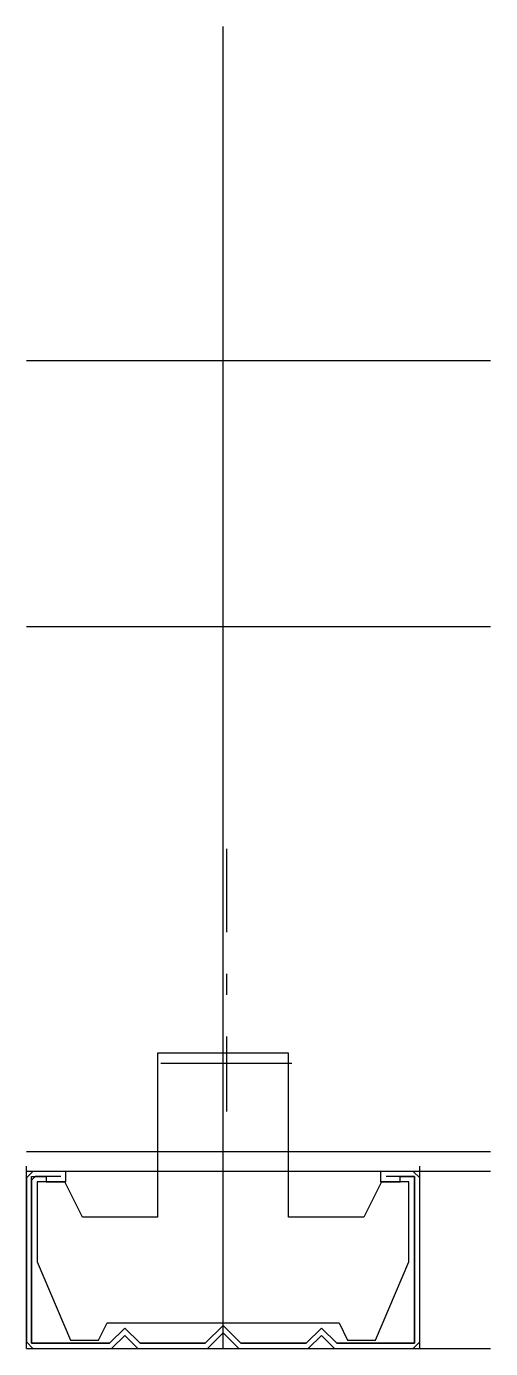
# Model space of a CAD drawing. Extents: x -30 to 41, y 0 to 201.
import ezdxf

# ---------------------------------------------------------------- set-up
doc = ezdxf.new("R2010")
doc.units = 0
doc.linetypes.add('CENTER', pattern=[28.575, 12.7, -6.35, 3.175, -6.35])
doc.layers.get('0').update_dxf_attribs({"linetype": 'CONTINUOUS'})

msp = doc.modelspace()

# ---------------------------------------------------------------- linework, layer by layer
at = {"linetype": 'CONTINUOUS'}
for p, q in [((0, 0), (0, 201.48)), ((40.8, 150.52), (-30, 150.52)), ((40.8, 110), (-30, 110)), ((10, 45), (-10, 45)), ((-10, 45), (-10, 20)), ((10, 20), (10, 45)), ((-9.5, 43.5), (10.5, 43.5)), ((40.8, 30), (-30, 30)), ((-30, 0), (-30, 27.8)), ((40.8, 27), (-30, 27)), ((-29, 27), (-30, 26)), ((-28.67, 26.2), (-29.2, 25.67)), ((-29.2, 0.8), (-29.2, 26.2)), ((-29.2, 26.2), (-27, 26.2)), ((-24, 27), (-29, 27)), ((-24.74, 26.2), (-28.67, 26.2)), ((-27, 26.2), (-27, 25.4)), ((-24, 25.4), (-24, 27)), ((0, 0), (0, 27.8)), ((29, 27), (24, 27)), ((24, 27), (24, 25.4)), ((29.2, 26.2), (24.85, 26.2)), ((27, 25.4), (27, 26.2)), ((27, 26.2), (29.2, 26.2)), ((30, 26), (29, 27)), ((29.2, 0.8), (29.2, 26.2)), ((29.2, 26.2), (29.2, 0.8)), ((30, 0), (30, 27.8)), ((-30, 26), (-30, 1)), ((-29.2, 25.67), (-29.2, 0.8)), ((-24.16, 25.41), (-28.35, 25.41)), ((-28.35, 25.41), (-28.35, 13.21)), ((-27, 25.4), (-24, 25.4)), ((-21.46, 20), (-24.16, 25.41)), ((24.16, 25.41), (21.46, 20)), ((24, 25.4), (27, 25.4)), ((28.35, 25.41), (24.16, 25.41)), ((28.35, 13.21), (28.35, 25.41)), ((30, 1), (30, 26)), ((-10, 20), (-21.46, 20)), ((21.46, 20), (10, 20)), ((-28.35, 13.21), (-23.27, 1.3)), ((23.27, 1.3), (28.35, 13.21)), ((-19, 1.3), (-17.68, 3.93)), ((-17.68, 3.93), (17.68, 3.93)), ((-17.33, 0.8), (-15, 3.13)), ((-15, 3.13), (-17.33, 0.8)), ((-15, 3.13), (-12.67, 0.8)), ((-12.67, 0.8), (-15, 3.13)), ((-2.73, 0.8), (0, 3.53)), ((0, 3.53), (-2.73, 0.8)), ((-2.4, 0), (0, 2.4)), ((0, 3.53), (2.73, 0.8)), ((2.73, 0.8), (0, 3.53)), ((0, 2.4), (2.4, 0)), ((12.67, 0.8), (15, 3.13)), ((15, 3.13), (12.67, 0.8)), ((15, 3.13), (17.33, 0.8)), ((17.33, 0.8), (15, 3.13)), ((17.68, 3.93), (19, 1.3)), ((-30, 1), (-29, 0)), ((-30, 0), (40.8, 0)), ((-30, 0), (40.8, 0)), ((-29.2, 0.8), (-17.33, 0.8)), ((-17.33, 0.8), (-29.2, 0.8)), ((-29, 0), (-17, 0)), ((-23.27, 1.3), (-19, 1.3)), ((-17, 0), (-15, 2)), ((-15, 2), (-13, 0)), ((-13, 0), (-2.4, 0)), ((-12.67, 0.8), (-2.73, 0.8)), ((-2.73, 0.8), (-12.67, 0.8)), ((2.4, 0), (13, 0)), ((2.73, 0.8), (12.67, 0.8)), ((12.67, 0.8), (2.73, 0.8)), ((13, 0), (15, 2)), ((15, 2), (17, 0)), ((17, 0), (29, 0)), ((17.33, 0.8), (29.2, 0.8)), ((29.2, 0.8), (17.33, 0.8)), ((19, 1.3), (23.27, 1.3)), ((29, 0), (30, 1))]:
    msp.add_line(p, q, dxfattribs=at)
at = {"linetype": 'CENTER'}
msp.add_line((0.5, 76.13), (0.5, 36.13), dxfattribs=at)

doc.saveas('drawing.dxf')
